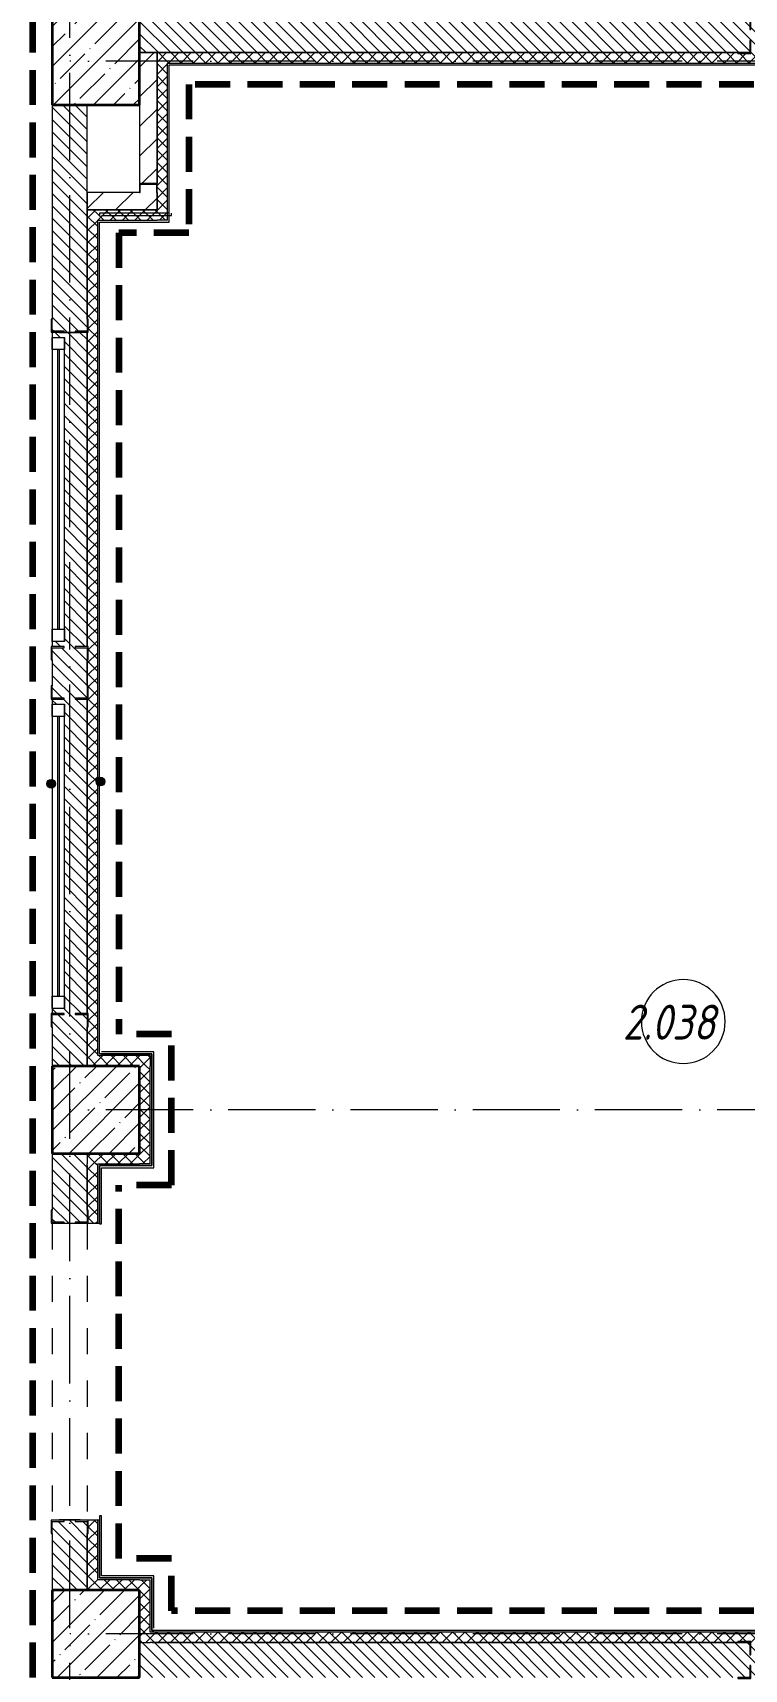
# Model space of a CAD drawing. Header units: millimetres. Extents: x -12989 to 629078, y -109036 to 555275.
# Drawn here: x 85418 to 89492, y -79268 to -69902 of the extents above; entities that cross this region are included whole.
import ezdxf

# ---------------------------------------------------------------- set-up
doc = ezdxf.new("R2010")
doc.units = ezdxf.units.MM
for name, pattern in [('01 Штриховая _2 мм_', [300, 200, -100]), ('50_200_ШТРИХ_1Т_ш5_п1_п1_', [700, 500, -100, 0, -100]), ('Штрих короткий', [300, 150, -150]), ('Штриховая _2 мм - 1 мм_', [300, 200, -100])]:
    doc.linetypes.add(name, pattern=pattern)
for name, color, linetype, lineweight in [('4 -стяжа', 7, 'Continuous', 30), ('Каркас_Импост', 7, 'Continuous', 13), ('Каркас_Импост-1', 7, 'Continuous', 9), ('Марки помещений', 7, 'Continuous', 9), ('Марки стен', 7, 'Continuous', 9), ('Несущие колонны', 7, 'Continuous', 9), ('Несущие колонны-1', 7, 'Continuous', 35), ('Обобщенные модели', 7, 'Continuous', 9), ('Общие ребра', 7, 'Continuous', 9), ('Оси-2', 7, '50_200_ШТРИХ_1Т_ш5_п1_п1_', 9), ('Остекление-1', 7, 'Continuous', 9), ('Перемычка-1', 7, 'Штрих короткий', 9), ('Стены-1', 7, 'Continuous', 13), ('Штриховка разреза-1', 7, 'Continuous', 9)]:
    doc.layers.add(name, color=color, linetype=linetype, lineweight=lineweight)
for name, color, linetype, lineweight, true_color in [('СТ-1_1', 7, 'Штриховая _2 мм - 1 мм_', 90, 0x888888), ('СТ-1_13', 7, '01 Штриховая _2 мм_', 90, 0xd5d3c7), ('Штриховка разреза-2', 7, 'Continuous', 9, 0x787878)]:
    doc.layers.add(name, color=color, linetype=linetype, lineweight=lineweight, true_color=true_color)
doc.layers.get('4 -стяжа').off()
doc.styles.add('ISOCPEUR_I_2', font='isocpeui.ttf', dxfattribs={"width": 0.85, "height": 2.3})
pattern_1 = [(135, (0, 0), (-35.35534, -35.35534), [])]
pattern_2 = [(45, (0, 0), (-35.35534, 35.35534), []), (135, (0, 0), (-35.35534, -35.35534), [])]
pattern_3 = [(45, (0, 0), (-84.85281, 84.85281), [])]

# ---------------------------------------------------------------- blocks, each defined once
blk = doc.blocks.new('ось2эт')
at = {"layer": 'Оси-2'}
for p, q in [((85629.9, -108435.9), (85629.9, -54635.1)), ((96138.3, -70065.3), (85629.9, -70065.3)), ((96138.3, -76065.3), (85629.9, -76065.3)), ((96138.3, -79065.3), (85629.9, -79065.3))]:
    blk.add_line(p, q, dxfattribs=at)
blk = doc.blocks.new('BSC_Колонна _Прямоугольная - 500х500-V26-АИ2_02_План отделки стен 2-го этажа _Часть 2_')
at = {"layer": 'Несущие колонны'}
h = blk.add_hatch(dxfattribs=at)
h.set_pattern_fill('FP_34', color=256, style=0, pattern_type=2)
h.set_pattern_definition([(45, (-95850, -27150), (-114.04925, 114.04925), []), (45, (-95735.95, -27150), (-114.04925, 114.04925), [201.613, -40.323, 3.353, -36.97])])
h.paths.add_polyline_path([(-250, -250), (250, -250), (250, 250), (-250, 250), (-250, 140)], flags=0)
at = {"layer": 'Несущие колонны-1'}
for p, q in [((250, 250), (-250, 250)), ((-250, 250), (-250, -250)), ((250, -250), (250, 250)), ((-250, -250), (250, -250))]:
    blk.add_line(p, q, dxfattribs=at)
blk = doc.blocks.new('BSC_Колонна _Прямоугольная - 500х500-V28-АИ2_02_План отделки стен 2-го этажа _Часть 2_')
at = {"layer": 'Несущие колонны'}
h = blk.add_hatch(dxfattribs=at)
h.set_pattern_fill('FP_36', color=256, style=0, pattern_type=2)
h.set_pattern_definition([(45, (-95850, -36150), (-114.04925, 114.04925), []), (45, (-95735.95, -36150), (-114.04925, 114.04925), [201.613, -40.323, 3.353, -36.97])])
h.paths.add_polyline_path([(-250, -250), (250, -250), (250, 250), (-250, 250)], flags=0)
at = {"layer": 'Несущие колонны-1'}
for p, q in [((250, 250), (-250, 250)), ((-250, 250), (-250, -250)), ((250, -250), (250, 250)), ((-250, -250), (250, -250))]:
    blk.add_line(p, q, dxfattribs=at)
blk = doc.blocks.new('BSC_Колонна _Прямоугольная - 500х500-V34-АИ2_02_План отделки стен 2-го этажа _Часть 2_')
at = {"layer": 'Несущие колонны'}
h = blk.add_hatch(dxfattribs=at)
h.set_pattern_fill('FP_42', color=256, style=0, pattern_type=2)
h.set_pattern_definition([(45, (-95850, -30150), (-114.04925, 114.04925), []), (45, (-95735.95, -30150), (-114.04925, 114.04925), [201.613, -40.323, 3.353, -36.97])])
h.paths.add_polyline_path([(-171.8, -250), (250, -250), (250, 250), (-250, 250), (-250, -250)], flags=0)
at = {"layer": 'Несущие колонны-1'}
for p, q in [((250, 250), (-250, 250)), ((-250, 250), (-250, -250)), ((250, -250), (250, 250)), ((-250, -250), (250, -250))]:
    blk.add_line(p, q, dxfattribs=at)
blk = doc.blocks.new('Проем_Дверь_Прямоугольный - 1700х2400h_дверные проемы-28448549-АИ2_02_План отделки стен 2-го этажа _Часть 2_')
at = {"layer": 'Перемычка-1'}
for p, q in [((850, 100), (-850, 100)), ((850, -100), (-850, -100))]:
    blk.add_line(p, q, dxfattribs=at)
blk = doc.blocks.new('120_Окно_СКБ_1Ст - 120_Окно_СКБ_1Ст_классы 1800x800_E30-28455574-АИ2_02_План отделки стен 2-го этажа _Часть 2_')
at = {"layer": 'Каркас_Импост'}
for p, q in [((-870, 30), (-870, 100)), ((-870, 100), (-800, 100)), ((-800, 100), (-800, 30)), ((800, 30), (800, 100)), ((800, 100), (870, 100)), ((870, 100), (870, 30)), ((-800, 30), (-870, 30)), ((870, 30), (800, 30))]:
    blk.add_line(p, q, dxfattribs=at)
at = {"layer": 'Каркас_Импост-1'}
for p, q in [((870, 100), (-870, 100)), ((-870, 30), (870, 30))]:
    blk.add_line(p, q, dxfattribs=at)
at = {"layer": 'Остекление-1'}
for p, q in [((800, 70), (-800, 70)), ((800, 60), (-800, 60))]:
    blk.add_line(p, q, dxfattribs=at)
blk = doc.blocks.new('120_Окно_СКБ_1Ст - 120_Окно_СКБ_1Ст_классы 1800x800_E30-28455580-АИ2_02_План отделки стен 2-го этажа _Часть 2_')
at = {"layer": 'Каркас_Импост'}
for p, q in [((-870, 30), (-870, 100)), ((-870, 100), (-800, 100)), ((-800, 100), (-800, 30)), ((800, 30), (800, 100)), ((800, 100), (870, 100)), ((870, 100), (870, 30)), ((-800, 30), (-870, 30)), ((870, 30), (800, 30))]:
    blk.add_line(p, q, dxfattribs=at)
at = {"layer": 'Каркас_Импост-1'}
for p, q in [((870, 100), (-870, 100)), ((-870, 30), (870, 30))]:
    blk.add_line(p, q, dxfattribs=at)
at = {"layer": 'Остекление-1'}
for p, q in [((800, 70), (-800, 70)), ((800, 60), (-800, 60))]:
    blk.add_line(p, q, dxfattribs=at)
blk = doc.blocks.new('Фахверк_СКБ_Уголок - 200_3960-28268576-АИ2_02_План отделки стен 2-го этажа _Часть 2_')
at = {"layer": 'Обобщенные модели'}
for p, q in [((200, 156), (125, 156)), ((125, 156), (125, 81)), ((131, 81), (131, 150)), ((131, 150), (200, 150)), ((200, 150), (200, 156)), ((125, 81), (131, 81)), ((131, 19), (125, 19)), ((125, 19), (125, -56)), ((131, -50), (131, 19)), ((125, -56), (200, -56)), ((200, -50), (131, -50)), ((200, -56), (200, -50))]:
    blk.add_line(p, q, dxfattribs=at)
blk = doc.blocks.new('154_Стойка_СКБ_Уголок - СМ-2480_200-28346303-АИ2_02_План отделки стен 2-го этажа _Часть 2_')
at = {"layer": 'Обобщенные модели'}
for p, q in [((125, 156), (125, 81)), ((200, 156), (125, 156)), ((131, 81), (131, 150)), ((131, 150), (200, 150)), ((200, 150), (200, 156)), ((125, 81), (131, 81)), ((131, 19), (125, 19)), ((125, 19), (125, -56)), ((131, -50), (131, 19)), ((125, -56), (200, -56)), ((200, -50), (131, -50)), ((200, -56), (200, -50))]:
    blk.add_line(p, q, dxfattribs=at)
blk = doc.blocks.new('Стойка_Влож_Полоса боковая - Полоса-28213942-АИ2_02_План отделки стен 2-го этажа _Часть 2_')
at = {"layer": 'Обобщенные модели'}
for p, q in [((-5, 60), (0, 60)), ((-5, -60), (-5, 60)), ((0, 31), (0, -31)), ((0, -60), (-5, -60))]:
    blk.add_line(p, q, dxfattribs=at)
blk = doc.blocks.new('Фахверк_СКБ_Уголок - 200_3550-28267367-АИ2_02_План отделки стен 2-го этажа _Часть 2_')
at = {"layer": 'Обобщенные модели'}
for p, q in [((200, 156), (125, 156)), ((125, 156), (125, 81)), ((131, 81), (131, 150)), ((131, 150), (200, 150)), ((200, 150), (200, 156)), ((125, 81), (131, 81)), ((131, 19), (125, 19)), ((125, 19), (125, -56)), ((131, -50), (131, 19)), ((125, -56), (200, -56)), ((200, -50), (131, -50)), ((200, -56), (200, -50))]:
    blk.add_line(p, q, dxfattribs=at)
blk = doc.blocks.new('154_Фахверк_СКБ_Швеллер - Тип_100_3960_зеркало-36793856-АИ2_02_План отделки стен 2-го этажа _Часть 2_')
at = {"layer": 'Обобщенные модели'}
for p, q in [((175, 50), (125, 50)), ((125, 50), (125, -50)), ((128, 47), (175, 47)), ((128, -47), (128, 47)), ((175, 47), (175, 50)), ((125, -50), (175, -50)), ((175, -47), (128, -47)), ((175, -50), (175, -47))]:
    blk.add_line(p, q, dxfattribs=at)
blk = doc.blocks.new('0125-Р-ОО-Ш2-АР-о_23_10_2024_rvt-1-АИ2_02_План отделки стен 2-го этажа _Часть 2_')
at = {"layer": 'Штриховка разреза-1'}
h = blk.add_hatch(dxfattribs=at)
h.set_pattern_fill('FP_2', color=256, style=0, pattern_type=2)
h.set_pattern_definition(pattern_1)
h.paths.add_polyline_path([(103100, 36200), (103100, 36400), (99600, 36400), (99600, 36331), (99594, 36331), (99594, 36400), (96100, 36400), (96100, 36200), (99594, 36200), (99594, 36269), (99600, 36269), (99600, 36200), (102202.1, 36200)], flags=0)
h = blk.add_hatch(dxfattribs=at)
h.set_pattern_fill('FP_3', color=256, style=0, pattern_type=2)
h.set_pattern_definition(pattern_3)
h.paths.add_polyline_path([(96197, 35400), (96197, 35447), (96103, 35447), (96103, 35400), (96150, 35400)], flags=0)
h.paths.add_polyline_path([(96200, 35450), (96200, 36200), (96100, 36200), (96100, 35450), (96197, 35450)], flags=0)
h = blk.add_hatch(dxfattribs=at)
h.set_pattern_fill('FP_2', color=256, style=0, pattern_type=2)
h.set_pattern_definition(pattern_1)
h.paths.add_polyline_path([(95669, 30400), (95800, 30400), (95800, 30694), (95731, 30694), (95731, 30700), (95800, 30700), (95800, 32500), (95731, 32500), (95731, 32506), (95800, 32506), (95800, 32794), (95731, 32794), (95731, 32800), (95800, 32800), (95800, 34600), (95760, 34600), (95760, 34595), (95640, 34595), (95640, 34600), (95600, 34600), (95600, 34570), (95670, 34570), (95669, 32830), (95600, 32830), (95600, 32800), (95669, 32800), (95669, 32794), (95600, 32794), (95600, 32506), (95669, 32506), (95669, 32500), (95600, 32500), (95600, 32470), (95670, 32470), (95669, 30730), (95600, 30730), (95600, 30700), (95669, 30700), (95669, 30694), (95600, 30694), (95600, 30400)], flags=0)
h.paths.add_polyline_path([(95670, 34600), (95731, 34600), (95731, 34606), (95800, 34606), (95800, 35900), (95600, 35900), (95600, 34606), (95669, 34606), (95669, 34600)], flags=0)
h = blk.add_hatch(dxfattribs=at)
h.set_pattern_fill('FP_3', color=256, style=0, pattern_type=2)
h.set_pattern_definition(pattern_3)
h.paths.add_polyline_path([(96100, 35300), (96200, 35300), (96200, 35400), (95800, 35400), (95800, 35300)], flags=0)
h = blk.add_hatch(dxfattribs=at)
h.set_pattern_fill('FP_2', color=256, style=0, pattern_type=2)
h.set_pattern_definition(pattern_1)
h.paths.add_polyline_path([(95760, 27400), (95800, 27400), (95800, 27794), (95731, 27794), (95731, 27800), (95669, 27800), (95669, 27794), (95600, 27794), (95600, 27400), (95640, 27400)], flags=0)
h.paths.add_polyline_path([(95731, 29500), (95731, 29506), (95800, 29506), (95800, 29900), (95600, 29900), (95600, 29506), (95669, 29506), (95669, 29500), (95678.2, 29500)], flags=0)
h = blk.add_hatch(dxfattribs=at)
h.set_pattern_fill('FP_2', color=256, style=0, pattern_type=2)
h.set_pattern_definition(pattern_1)
h.paths.add_polyline_path([(103100, 26900), (103100, 27100), (99600, 27100), (99600, 27031), (99594, 27031), (99594, 27100), (96100, 27100), (96100, 26900), (99594, 26900), (99594, 26969), (99600, 26969), (99600, 26900), (102202.1, 26900)], flags=0)
at = {"layer": 'Штриховка разреза-2'}
h = blk.add_hatch(dxfattribs=at)
h.set_pattern_fill('FP_146', color=256, style=0, pattern_type=2)
h.set_pattern_definition(pattern_2)
h.paths.add_polyline_path([(96260, 35240), (96260, 36200), (96200, 36200), (96200, 35240)], flags=0)
h = blk.add_hatch(dxfattribs=at)
h.set_pattern_fill('FP_146', color=256, style=0, pattern_type=2)
h.set_pattern_definition(pattern_2)
h.paths.add_polyline_path([(103030, 36140), (103040, 36140), (103040, 36200), (99600, 36200), (99600, 36194), (99525, 36194), (99525, 36200), (96260, 36200), (96260, 36140), (102202.1, 36140)], flags=0)
h = blk.add_hatch(dxfattribs=at)
h.set_pattern_fill('FP_146', color=256, style=0, pattern_type=2)
h.set_pattern_definition(pattern_2)
h.paths.add_polyline_path([(95860, 30400), (95860, 35300), (95800, 35300), (95800, 34675), (95806, 34675), (95806, 34600), (95800, 34600), (95800, 32800), (95806, 32800), (95806, 32725), (95800, 32725), (95800, 32575), (95806, 32575), (95806, 32500), (95800, 32500), (95800, 30700), (95806, 30700), (95806, 30625), (95800, 30625), (95800, 30400)], flags=0)
h = blk.add_hatch(dxfattribs=at)
h.set_pattern_fill('FP_146', color=256, style=0, pattern_type=2)
h.set_pattern_definition(pattern_2)
h.paths.add_polyline_path([(96200, 35240), (96200, 35300), (95860, 35300), (95860, 35240), (95870, 35240)], flags=0)
h = blk.add_hatch(dxfattribs=at)
h.set_pattern_fill('FP_146', color=256, style=0, pattern_type=2)
h.set_pattern_definition(pattern_2)
h.paths.add_polyline_path([(96160, 30400), (96160, 30460), (95860, 30460), (95860, 30400), (96100, 30400)], flags=0)
h = blk.add_hatch(dxfattribs=at)
h.set_pattern_fill('FP_146', color=256, style=0, pattern_type=2)
h.set_pattern_definition(pattern_2)
h.paths.add_polyline_path([(96160, 29840), (96160, 30400), (96100, 30400), (96100, 29840)], flags=0)
h = blk.add_hatch(dxfattribs=at)
h.set_pattern_fill('FP_146', color=256, style=0, pattern_type=2)
h.set_pattern_definition(pattern_2)
h.paths.add_polyline_path([(96100, 29840), (96100, 29900), (95800, 29900), (95800, 29840), (95860, 29840)], flags=0)
h = blk.add_hatch(dxfattribs=at)
h.set_pattern_fill('FP_146', color=256, style=0, pattern_type=2)
h.set_pattern_definition(pattern_2)
h.paths.add_polyline_path([(95800, 27400), (95860, 27400), (95860, 27800), (95806, 27800), (95806, 27725), (95800, 27725)], flags=0)
h.paths.add_polyline_path([(95860, 29500), (95860, 29840), (95800, 29840), (95800, 29575), (95806, 29575), (95806, 29500)], flags=0)
h = blk.add_hatch(dxfattribs=at)
h.set_pattern_fill('FP_146', color=256, style=0, pattern_type=2)
h.set_pattern_definition(pattern_2)
h.paths.add_polyline_path([(95870, 27400), (96100, 27400), (96100, 27460), (95860, 27460), (95860, 27400)], flags=0)
h = blk.add_hatch(dxfattribs=at)
h.set_pattern_fill('FP_146', color=256, style=0, pattern_type=2)
h.set_pattern_definition(pattern_2)
h.paths.add_polyline_path([(96160, 27100), (96160, 27460), (96100, 27460), (96100, 27100)], flags=0)
h = blk.add_hatch(dxfattribs=at)
h.set_pattern_fill('FP_146', color=256, style=0, pattern_type=2)
h.set_pattern_definition(pattern_2)
h.paths.add_polyline_path([(103030, 27100), (103040, 27100), (103040, 27160), (96160, 27160), (96160, 27100), (99525, 27100), (99525, 27106), (99600, 27106), (99600, 27100), (102202.1, 27100)], flags=0)
at = {"layer": 'Общие ребра'}
for p, q in [((96200, 36200), (96200, 35450)), ((96200, 35450), (96200, 36200)), ((96260, 36140), (96270, 36140)), ((96260, 35240), (96260, 36140)), ((96270, 36140), (103030, 36140)), ((95800, 35300), (95800, 34675)), ((95800, 34675), (95800, 35300)), ((95860, 30460), (95860, 35240)), ((95860, 35240), (95870, 35240)), ((95870, 35240), (96200, 35240)), ((96260, 35240), (96200, 35240)), ((95800, 34600), (95800, 32800)), ((95800, 32800), (95800, 34600)), ((95800, 32725), (95800, 32575)), ((95800, 32575), (95800, 32725)), ((95800, 32500), (95800, 30700)), ((95800, 30700), (95800, 32500)), ((95800, 30625), (95800, 30400)), ((95800, 30400), (95800, 30625)), ((95870, 30460), (95860, 30460)), ((96160, 30460), (95870, 30460)), ((96160, 30460), (96160, 30400)), ((96160, 29840), (96160, 30400)), ((95800, 29900), (95800, 29840)), ((95800, 29830), (95800, 29840)), ((95800, 29830), (95800, 29840)), ((95800, 29830), (95800, 29770.6)), ((95800, 29770.6), (95800, 29830)), ((95860, 29840), (96100, 29840)), ((95860, 29830), (95860, 29840)), ((95860, 29500), (95860, 29830)), ((96160, 29840), (96100, 29840)), ((95800, 29770.6), (95800, 29575)), ((95800, 29575), (95800, 29770.6)), ((95800, 27725), (95800, 27400)), ((95800, 27400), (95800, 27725)), ((95860, 27460), (95860, 27800)), ((95870, 27460), (95860, 27460)), ((96100, 27460), (95870, 27460)), ((96100, 27460), (96160, 27460)), ((96160, 27160), (96160, 27460)), ((96100, 27100), (96160, 27100)), ((96170, 27160), (96160, 27160)), ((96170, 27100), (96160, 27100)), ((103030, 27160), (96170, 27160)), ((96229.4, 27100), (96170, 27100)), ((96170, 27100), (96229.4, 27100))]:
    blk.add_line(p, q, dxfattribs=at)
at = {"layer": 'Стены-1'}
for p, q in [((96100, 36200), (99525, 36200)), ((96200, 36200), (96100, 36200)), ((96260, 36200), (96200, 36200)), ((96270, 36200), (96260, 36200)), ((99525, 36200), (96270, 36200)), ((96270, 36130), (103030, 36130)), ((96270, 35230), (96270, 36130)), ((95600, 35900), (95600, 34675)), ((95800, 35300), (95800, 35900)), ((96100, 35900), (96100, 35450)), ((96100, 35400), (95800, 35400)), ((95800, 35400), (95800, 35300)), ((96200, 35400), (96200, 35300)), ((96200, 35300), (96200, 35400)), ((95860, 35300), (95800, 35300)), ((95800, 35300), (96200, 35300)), ((95870, 35300), (95860, 35300)), ((96200, 35300), (95870, 35300)), ((95870, 30470), (95870, 35230)), ((95870, 35230), (96200, 35230)), ((96200, 35230), (96260, 35230)), ((96260, 35230), (96270, 35230)), ((95600, 34600), (95600, 34570)), ((95600, 32830), (95600, 32800)), ((95600, 32725), (95600, 32575)), ((95600, 32500), (95600, 32470)), ((95600, 30730), (95600, 30700)), ((95600, 30625), (95600, 30400)), ((96170, 30470), (95870, 30470)), ((96170, 30460), (96170, 30470)), ((96170, 30400), (96170, 30460)), ((96170, 29830), (96170, 30400)), ((95600, 29900), (95600, 29575)), ((95870, 29830), (96100, 29830)), ((95870, 29500), (95870, 29830)), ((96100, 29830), (96160, 29830)), ((96160, 29830), (96170, 29830)), ((95669, 29500), (95731, 29500)), ((95806, 29500), (95870, 29500)), ((95600, 27725), (95600, 27400)), ((95870, 27800), (95806, 27800)), ((95870, 27470), (95870, 27800)), ((96100, 27470), (95870, 27470)), ((96160, 27470), (96100, 27470)), ((96170, 27470), (96160, 27470)), ((96170, 27170), (96170, 27470)), ((103030, 27170), (96170, 27170)), ((99525, 27100), (96229.4, 27100)), ((96229.4, 27100), (99525, 27100))]:
    blk.add_line(p, q, dxfattribs=at)
for name, p in [('BSC_Колонна _Прямоугольная - 500х500-V28-АИ2_02_План отделки стен 2-го этажа _Часть 2_', (95850, 36150)), ('BSC_Колонна _Прямоугольная - 500х500-V34-АИ2_02_План отделки стен 2-го этажа _Часть 2_', (95850, 30150)), ('BSC_Колонна _Прямоугольная - 500х500-V26-АИ2_02_План отделки стен 2-го этажа _Часть 2_', (95850, 27150))]:
    blk.add_blockref(name, p)
for name, p, rotation in [('Фахверк_СКБ_Уголок - 200_3550-28267367-АИ2_02_План отделки стен 2-го этажа _Часть 2_', (99725, 36350), 180), ('154_Фахверк_СКБ_Швеллер - Тип_100_3960_зеркало-36793856-АИ2_02_План отделки стен 2-го этажа _Часть 2_', (96150, 35575), 270), ('154_Стойка_СКБ_Уголок - СМ-2480_200-28346303-АИ2_02_План отделки стен 2-го этажа _Часть 2_', (95750, 34475), 89.9999999999999), ('120_Окно_СКБ_1Ст - 120_Окно_СКБ_1Ст_классы 1800x800_E30-28455580-АИ2_02_План отделки стен 2-го этажа _Часть 2_', (95700, 33700), 89.9999999999999), ('Стойка_Влож_Полоса боковая - Полоса-28213942-АИ2_02_План отделки стен 2-го этажа _Часть 2_', (95700, 34600), 89.99999999999991), ('Фахверк_СКБ_Уголок - 200_3960-28268576-АИ2_02_План отделки стен 2-го этажа _Часть 2_', (95650, 32925), 269.9999999999999), ('Фахверк_СКБ_Уголок - 200_3960-28268576-АИ2_02_План отделки стен 2-го этажа _Часть 2_', (95750, 32375), 89.9999999999999), ('120_Окно_СКБ_1Ст - 120_Окно_СКБ_1Ст_классы 1800x800_E30-28455574-АИ2_02_План отделки стен 2-го этажа _Часть 2_', (95700, 31600), 89.9999999999999), ('Фахверк_СКБ_Уголок - 200_3960-28268576-АИ2_02_План отделки стен 2-го этажа _Часть 2_', (95650, 30825), 269.9999999999999), ('Фахверк_СКБ_Уголок - 200_3960-28268576-АИ2_02_План отделки стен 2-го этажа _Часть 2_', (95750, 29375), 89.9999999999999), ('Проем_Дверь_Прямоугольный - 1700х2400h_дверные проемы-28448549-АИ2_02_План отделки стен 2-го этажа _Часть 2_', (95700, 28650), 89.9999999999999), ('154_Стойка_СКБ_Уголок - СМ-2480_200-28346303-АИ2_02_План отделки стен 2-го этажа _Часть 2_', (95650, 27925), 269.9999999999999), ('Стойка_Влож_Полоса боковая - Полоса-28213942-АИ2_02_План отделки стен 2-го этажа _Часть 2_', (95700, 27800), 269.9999999999999), ('Фахверк_СКБ_Уголок - 200_3550-28267367-АИ2_02_План отделки стен 2-го этажа _Часть 2_', (99725, 27050), 180)]:
    blk.add_blockref(name, p, dxfattribs=dict(rotation=rotation))
blk = doc.blocks.new('AI_Марка_Помещение_х1__Общий_E___ISO-2_1K_ - Номер-16210215-АИ2_02_План отделки стен 2-го этажа _Часть 2_')
at = {"layer": 'Марки помещений'}
for start, end in [(360, 180), (180, 360)]:
    blk.add_arc((0.039, 0.312), 2.4, start, end, dxfattribs=at)
blk = doc.blocks.new('2ч2эт')
at = {"layer": 'Марки стен'}
h = blk.add_hatch(color=256, dxfattribs=at)
edge = h.paths.add_edge_path(flags=0)
edge.add_arc((85523.9, -74199.9), 25, 0, 360)
h = blk.add_hatch(color=256, dxfattribs=at)
edge = h.paths.add_edge_path(flags=0)
edge.add_arc((85805.9, -74187.6), 25, 0, 360)
for centre in [(85523.9, -74199.9), (85805.9, -74187.6)]:
    blk.add_circle(centre, 25, dxfattribs=at)
at = {"layer": 'СТ-1_1'}
for p, q in [((85417.9, -79315.3), (85417.9, -62427.3)), ((86311.9, -70197.3), (86311.9, -71047.3)), ((86311.9, -71047.3), (85911.9, -71047.3)), ((85911.9, -71047.3), (85911.9, -75633.3)), ((86211.9, -75633.3), (85911.9, -75633.3)), ((86211.9, -76497.3), (86211.9, -75633.3)), ((86211.9, -76497.3), (85911.9, -76497.3)), ((85911.9, -78633.3), (85911.9, -76497.3)), ((86211.9, -78633.3), (85911.9, -78633.3)), ((86211.9, -78933.3), (86211.9, -78633.3)), ((92847.9, -78933.3), (86211.9, -78933.3))]:
    blk.add_line(p, q, dxfattribs=at)
at = {"layer": 'СТ-1_13'}
blk.add_line((92847.9, -70197.3), (86311.9, -70197.3), dxfattribs=at)
at = {"layer": 'Стены-1'}
for p, q in [((86199.9, -70935.3), (85799.9, -70935.3)), ((85799.9, -70935.3), (85799.9, -70947.3)), ((85811.9, -70947.3), (86211.9, -70947.3)), ((86211.9, -70947.3), (86211.9, -70935.3)), ((86111.9, -75733.3), (85811.9, -75733.3)), ((85811.9, -75745.3), (86099.9, -75745.3)), ((86099.9, -75745.3), (86099.9, -76385.3)), ((86111.9, -76397.3), (86111.9, -75733.3)), ((86099.9, -76385.3), (85799.9, -76385.3)), ((85799.9, -76385.3), (85799.9, -76719.3)), ((85811.9, -76397.3), (86111.9, -76397.3)), ((85811.9, -76719.3), (85811.9, -76397.3)), ((85799.9, -76719.3), (85811.9, -76719.3)), ((85811.9, -78390.3), (85799.9, -78390.3)), ((85799.9, -78390.3), (85799.9, -78745.3)), ((85811.9, -78733.3), (85811.9, -78390.3)), ((85799.9, -78745.3), (86099.9, -78745.3)), ((86111.9, -78733.3), (85811.9, -78733.3)), ((86099.9, -78745.3), (86099.9, -79045.3)), ((86111.9, -79033.3), (86111.9, -78733.3)), ((86099.9, -79045.3), (86111.9, -79045.3))]:
    blk.add_line(p, q, dxfattribs=at)
blk.add_blockref('0125-Р-ОО-Ш2-АР-о_23_10_2024_rvt-1-АИ2_02_План отделки стен 2-го этажа _Часть 2_', (-10070.1, -106215.3))
at = {"layer": 'Марки помещений', "xscale": 99.99999999999993, "yscale": 99.99999999999993, "zscale": 99.99999999999993}
blk.add_blockref('AI_Марка_Помещение_х1__Общий_E___ISO-2_1K_ - Номер-16210215-АИ2_02_План отделки стен 2-го этажа _Часть 2_', (89139.3, -75592.1), dxfattribs=at)
at = {"layer": 'Марки помещений', "insert": (88796.6, -75464.3), "char_height": 200, "width": 785.654, "attachment_point": 1, "style": 'ISOCPEUR_I_2'}
blk.add_mtext('2.038', dxfattribs=at)

msp = doc.modelspace()

# ---------------------------------------------------------------- block references
at = {"layer": '4 -стяжа'}
for name in ['ось2эт', '2ч2эт']:
    msp.add_blockref(name, (0, 0), dxfattribs=at)

doc.saveas('drawing.dxf')
